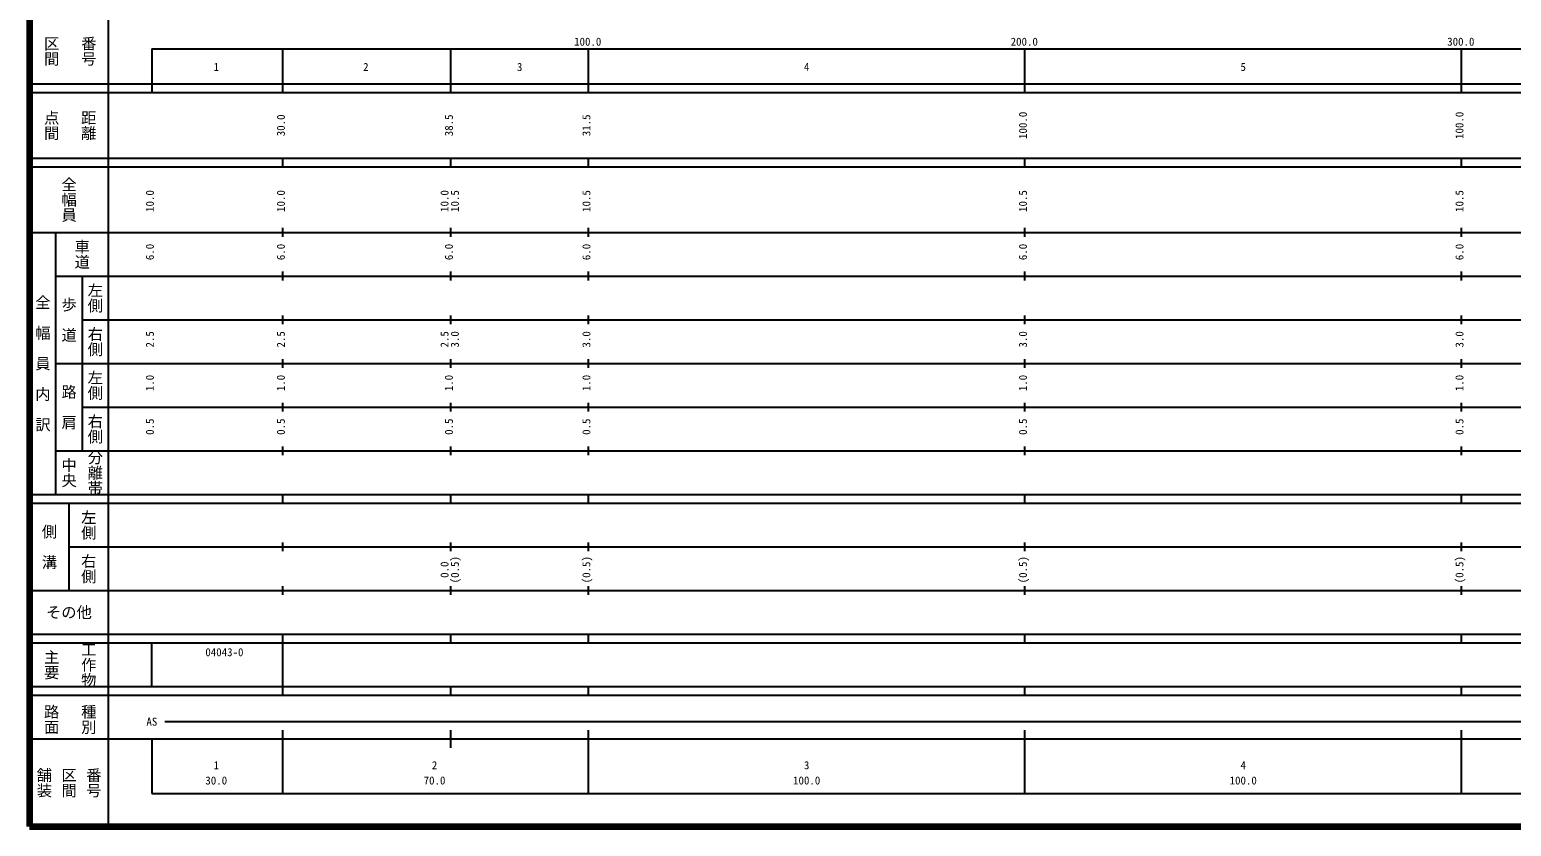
# Model space of a CAD drawing. Units: millimetres on the paper, enlarged 1000 times. Extents: x 40000 to 680000, y 20000 to 380000.
# Drawn here: x 40000 to 379426, y 20000 to 202409 of the extents above; entities that cross this region are included whole.
import ezdxf
from ezdxf.enums import TextEntityAlignment as Align

# ---------------------------------------------------------------- set-up
doc = ezdxf.new("R2010")
doc.units = ezdxf.units.MM
doc.header["$LTSCALE"] = 1000
doc.layers.add('M-TTL', color=2, linetype='Continuous', lineweight=140)
doc.layers.add('M-TTL-BAND', color=7, linetype='Continuous', lineweight=25)
doc.styles.add('@ＭＳ ゴシック', font='')
doc.styles.add('ＭＳ ゴシック', font='')
doc.styles.get('@ＭＳ ゴシック').set_extended_font_data('@MS Gothic')
doc.styles.get('ＭＳ ゴシック').set_extended_font_data('MS Gothic')

msp = doc.modelspace()

# ---------------------------------------------------------------- linework, layer by layer
at = {"layer": 'M-TTL'}
for p, q in [((40000, 380000), (40000, 20000)), ((40000, 20000), (680000, 20000))]:
    msp.add_line(p, q, dxfattribs=at)
at = {"layer": 'M-TTL-BAND'}
for p, q in [((58000, 370000), (58000, 20000)), ((68000, 198000), (579000, 198000)), ((68000, 198000), (68000, 188000)), ((98010, 188000), (98010, 198000)), ((136500, 188000), (136500, 198000)), ((168000, 188000), (168000, 198000)), ((268000, 188000), (268000, 198000)), ((368000, 188000), (368000, 198000)), ((40000, 190000), (579000, 190000)), ((40000, 188000), (579000, 188000)), ((40000, 173000), (579000, 173000)), ((40000, 171000), (579000, 171000)), ((98010, 171000), (98010, 173000)), ((136500, 171000), (136500, 173000)), ((168000, 171000), (168000, 173000)), ((268000, 171000), (268000, 173000)), ((368000, 171000), (368000, 173000)), ((98010, 155000), (98010, 157000)), ((136500, 155000), (136500, 157000)), ((168000, 155000), (168000, 157000)), ((268000, 155000), (268000, 157000)), ((368000, 155000), (368000, 157000)), ((40000, 156000), (579000, 156000)), ((46000, 96000), (46000, 156000)), ((46000, 146000), (579000, 146000)), ((52000, 146000), (52000, 106000)), ((98010, 145000), (98010, 147000)), ((136500, 145000), (136500, 147000)), ((168000, 145000), (168000, 147000)), ((268000, 145000), (268000, 147000)), ((368000, 145000), (368000, 147000)), ((52000, 136000), (579000, 136000)), ((98010, 135000), (98010, 137000)), ((136500, 135000), (136500, 137000)), ((168000, 135000), (168000, 137000)), ((268000, 135000), (268000, 137000)), ((368000, 135000), (368000, 137000)), ((46000, 126000), (579000, 126000)), ((98010, 125000), (98010, 127000)), ((136500, 125000), (136500, 127000)), ((168000, 125000), (168000, 127000)), ((268000, 125000), (268000, 127000)), ((368000, 125000), (368000, 127000)), ((52000, 116000), (579000, 116000)), ((98010, 115000), (98010, 117000)), ((136500, 115000), (136500, 117000)), ((168000, 115000), (168000, 117000)), ((268000, 115000), (268000, 117000)), ((368000, 115000), (368000, 117000)), ((46000, 106000), (579000, 106000)), ((98010, 105000), (98010, 107000)), ((136500, 105000), (136500, 107000)), ((168000, 105000), (168000, 107000)), ((268000, 105000), (268000, 107000)), ((368000, 105000), (368000, 107000)), ((40000, 96000), (579000, 96000)), ((98010, 94000), (98010, 96000)), ((136500, 94000), (136500, 96000)), ((168000, 94000), (168000, 96000)), ((268000, 94000), (268000, 96000)), ((368000, 94000), (368000, 96000)), ((40000, 94000), (579000, 94000)), ((49000, 94000), (49000, 74000)), ((98010, 83000), (98010, 85000)), ((136500, 83000), (136500, 85000)), ((168000, 83000), (168000, 85000)), ((268000, 83000), (268000, 85000)), ((368000, 83000), (368000, 85000)), ((49000, 84000), (579000, 84000)), ((98010, 73000), (98010, 75000)), ((136500, 73000), (136500, 75000)), ((168000, 73000), (168000, 75000)), ((268000, 73000), (268000, 75000)), ((368000, 73000), (368000, 75000)), ((40000, 74000), (579000, 74000)), ((40000, 64000), (579000, 64000)), ((40000, 62000), (579000, 62000)), ((68000, 52000), (68000, 62000)), ((98010, 62000), (98010, 64000)), ((98010, 52000), (98010, 62000)), ((136500, 62000), (136500, 64000)), ((168000, 62000), (168000, 64000)), ((268000, 62000), (268000, 64000)), ((368000, 62000), (368000, 64000)), ((40000, 52000), (579000, 52000)), ((98010, 50000), (98010, 52000)), ((136500, 50000), (136500, 52000)), ((168000, 50000), (168000, 52000)), ((268000, 50000), (268000, 52000)), ((368000, 50000), (368000, 52000)), ((40000, 50000), (579000, 50000)), ((71000, 44000), (565000, 44000)), ((98010, 27500), (98010, 42000)), ((136500, 38000), (136500, 42000)), ((168000, 27500), (168000, 42000)), ((268000, 27500), (268000, 42000)), ((368000, 27500), (368000, 42000)), ((40000, 40000), (579000, 40000)), ((68000, 40000), (68000, 27500)), ((68000, 27500), (579000, 27500))]:
    msp.add_line(p, q, dxfattribs=at)

# ---------------------------------------------------------------- texts
at = {"layer": 'M-TTL-BAND', "style": '@ＭＳ ゴシック'}
for s, p in [('区間', (45000, 197500)), ('番号', (53500, 197500)), ('点間', (45000, 180500)), ('距離', (53500, 180500)), ('全幅員', (49000, 163500)), ('車道', (52000, 151000)), ('左側', (55000, 141000)), ('全\u3000幅\u3000員\u3000内\u3000訳', (43000, 126000)), ('歩\u3000道', (49000, 136000)), ('右側', (55000, 131000)), ('左側', (55000, 121000)), ('路\u3000肩', (49000, 116000)), ('右側', (55000, 111000)), ('分離帯', (55000, 101000)), ('中央', (49000, 101000)), ('左側', (53500, 89000)), ('側\u3000溝', (44500, 84000)), ('右側', (53500, 79000)), ('工作物', (53500, 57000)), ('主要', (45000, 57000)), ('路面', (45000, 44500)), ('種別', (53500, 44500)), ('舗装', (43333, 30000)), ('区間', (49000, 30000)), ('番号', (54667, 30000))]:
    msp.add_text(s, height=2566, rotation=270, dxfattribs=at).set_placement(p, align=Align.MIDDLE_CENTER)
at = {"layer": 'M-TTL-BAND', "style": 'ＭＳ ゴシック'}
for s, p in [('100.0', (167844, 198195)), ('200.0', (267844, 198195)), ('300.0', (367844, 198195)), ('1', (82750, 192405)), ('2', (117000, 192405)), ('3', (152250, 192405)), ('4', (218000, 192405)), ('5', (318000, 192405)), ('AS', (68000, 42500)), ('1', (82750, 32523)), ('2', (132750, 32523)), ('3', (218000, 32523)), ('4', (318000, 32523)), ('30.0', (82750, 29033)), ('70.0', (132750, 29033)), ('100.0', (218000, 29033)), ('100.0', (318000, 29033))]:
    msp.add_text(s, height=1833, dxfattribs=at).set_placement(p, align=Align.BOTTOM_CENTER)
for s, p in [('100.0', (269000, 180500)), ('100.0', (369000, 180500)), ('30.0', (99010, 180500)), ('38.5', (137500, 180500)), ('31.5', (169000, 180500)), ('10.0', (69000, 163174)), ('10.0', (99010, 163174)), ('10.0', (136500, 163174)), ('10.5', (138870, 163174)), ('10.5', (169000, 163174)), ('10.5', (269000, 163174)), ('10.5', (369000, 163174)), ('6.0', (69000, 151500)), ('6.0', (99010, 151500)), ('6.0', (137500, 151500)), ('6.0', (169000, 151500)), ('6.0', (269000, 151500)), ('6.0', (369000, 151500)), ('2.5', (69000, 131500)), ('2.5', (99010, 131500)), ('2.5', (136500, 131500)), ('3.0', (138870, 131500)), ('3.0', (169000, 131500)), ('3.0', (269000, 131500)), ('3.0', (369000, 131500)), ('1.0', (69000, 121500)), ('1.0', (99010, 121500)), ('1.0', (137500, 121500)), ('1.0', (169000, 121500)), ('1.0', (269000, 121500)), ('1.0', (369000, 121500)), ('0.5', (69000, 111500)), ('0.5', (99010, 111500)), ('0.5', (137500, 111500)), ('0.5', (169000, 111500)), ('0.5', (269000, 111500)), ('0.5', (369000, 111500)), ('(0.5)', (138870, 78764)), ('(0.5)', (169000, 78764)), ('(0.5)', (269000, 78764)), ('(0.5)', (369000, 78764)), ('0.0', (136500, 78764))]:
    msp.add_text(s, height=1833, rotation=90, dxfattribs=at).set_placement(p, align=Align.BOTTOM_CENTER)
msp.add_text('その他', height=2566, dxfattribs=at).set_placement((49000, 69000), align=Align.MIDDLE_CENTER)
msp.add_text('04043-0', height=1833, dxfattribs=at).set_placement((80250, 58405), align=Align.BOTTOM_LEFT)

doc.saveas('drawing.dxf')
